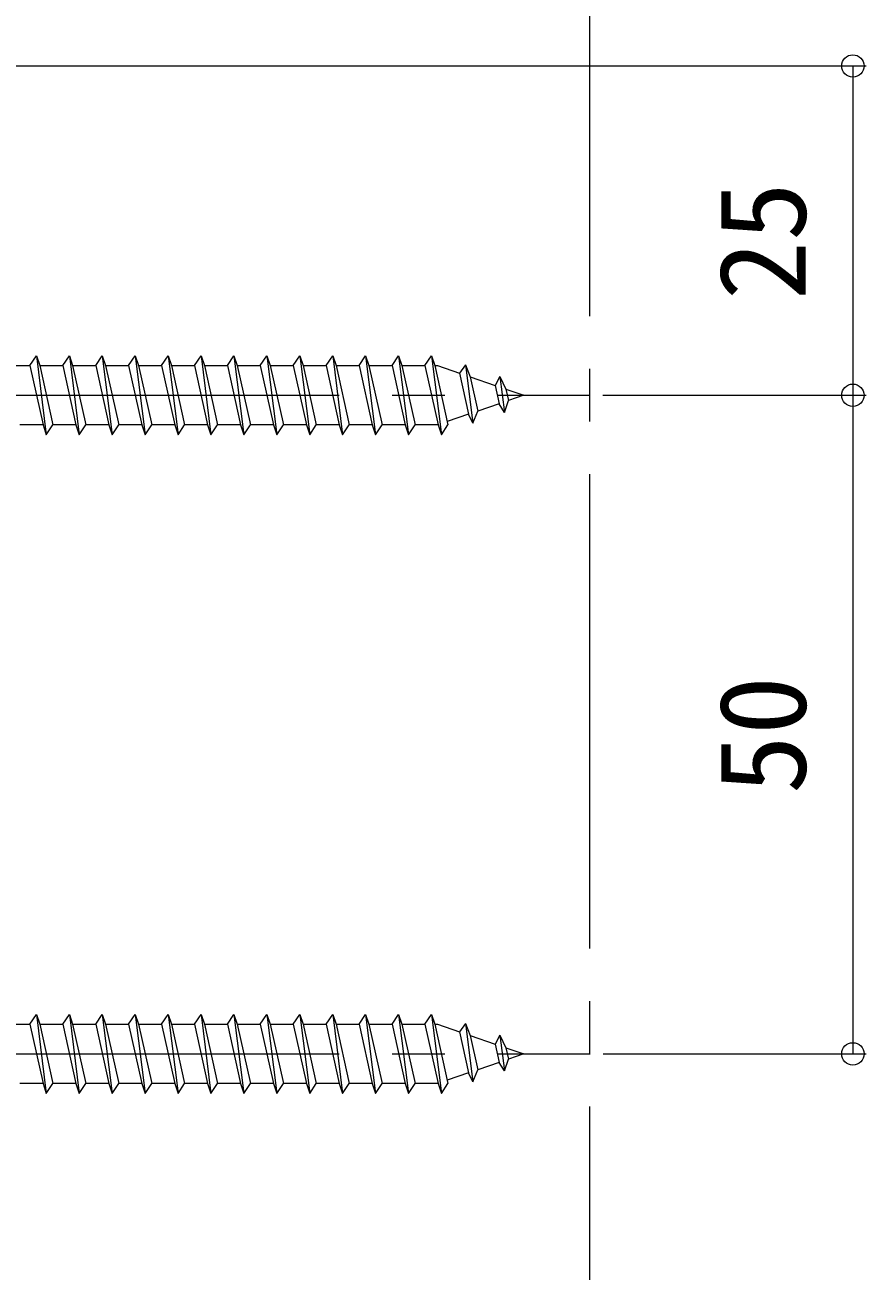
# Model space of a CAD drawing. Units: millimetres, scale not verified. Extents: x -693 to 693, y -1118 to 1123.
# Drawn here: x 423.6 to 487.5, y 600.9 to 695.5 of the extents above; entities that cross this region are included whole.
import ezdxf
from ezdxf.enums import TextEntityAlignment as Align

# ---------------------------------------------------------------- set-up
doc = ezdxf.new("R2010")
doc.units = ezdxf.units.MM
doc.header["$LTSCALE"] = 4
doc.linetypes.add('CHAIN2', pattern=[12, 9, -1, 1, -1])
for name, color, linetype, lineweight in [('0-2_YKK_ZWAK', 4, 'Continuous', 9), ('0-4_YKK_12', 2, 'Continuous', 9), ('0-5_YKK_13', 6, 'Continuous', 9)]:
    doc.layers.add(name, color=color, linetype=linetype, lineweight=lineweight)
doc.styles.add('ＭＳ ゴシック', font='')
doc.styles.get('ＭＳ ゴシック').set_extended_font_data('MS Gothic')

msp = doc.modelspace()

# ---------------------------------------------------------------- linework, layer by layer
at = {"layer": '0-2_YKK_ZWAK'}
for p, q in [((424.457, 670.412), (425.207, 664.412)), ((426.957, 670.412), (427.707, 664.412)), ((429.457, 670.412), (430.207, 664.412)), ((431.957, 670.412), (432.707, 664.412)), ((434.457, 670.412), (435.207, 664.412)), ((436.957, 670.412), (437.707, 664.412)), ((439.457, 670.412), (440.207, 664.412)), ((441.957, 670.412), (442.707, 664.412)), ((444.457, 670.412), (445.207, 664.412)), ((446.957, 670.412), (447.707, 664.412)), ((449.457, 670.412), (450.207, 664.412)), ((451.957, 670.412), (452.707, 664.412)), ((454.457, 670.412), (455.207, 664.412)), ((422.207, 669.662), (423.957, 669.662)), ((424.707, 669.662), (426.457, 669.662)), ((424.707, 669.662), (425.707, 665.162)), ((427.207, 669.662), (428.957, 669.662)), ((427.207, 669.662), (428.207, 665.162)), ((429.707, 669.662), (431.457, 669.662)), ((429.707, 669.662), (430.707, 665.162)), ((432.207, 669.662), (433.957, 669.662)), ((432.207, 669.662), (433.207, 665.162)), ((434.707, 669.662), (436.457, 669.662)), ((434.707, 669.662), (435.707, 665.162)), ((437.207, 669.662), (438.957, 669.662)), ((437.207, 669.662), (438.207, 665.162)), ((439.707, 669.662), (441.457, 669.662)), ((439.707, 669.662), (440.707, 665.162)), ((442.207, 669.662), (443.957, 669.662)), ((442.207, 669.662), (443.207, 665.162)), ((444.707, 669.662), (446.457, 669.662)), ((444.707, 669.662), (445.707, 665.162)), ((447.207, 669.662), (448.957, 669.662)), ((447.207, 669.662), (448.207, 665.162)), ((449.707, 669.662), (451.457, 669.662)), ((449.707, 669.662), (450.707, 665.162)), ((452.207, 669.662), (453.957, 669.662)), ((452.207, 669.662), (453.207, 665.162)), ((454.707, 669.662), (454.922, 669.662)), ((454.707, 669.662), (455.707, 665.162)), ((454.922, 669.662), (456.584, 669.09)), ((457.042, 669.725), (456.584, 669.09)), ((456.584, 669.09), (457.276, 665.973)), ((457.042, 669.725), (457.396, 668.81)), ((457.042, 669.725), (457.597, 665.29)), ((457.396, 668.81), (459.291, 668.158)), ((457.396, 668.81), (457.973, 666.213)), ((459.655, 668.826), (459.291, 668.158)), ((459.291, 668.158), (459.599, 666.772)), ((459.655, 668.826), (460.103, 667.878)), ((459.655, 668.826), (459.994, 666.115)), ((459.994, 666.115), (460.295, 667.012)), ((460.103, 667.878), (461.457, 667.412)), ((460.103, 667.878), (460.295, 667.012)), ((461.457, 667.412), (460.295, 667.012)), ((457.597, 665.29), (457.973, 666.213)), ((459.599, 666.772), (457.973, 666.213)), ((459.994, 666.115), (459.599, 666.772)), ((424.957, 665.162), (423.207, 665.162)), ((427.457, 665.162), (425.707, 665.162)), ((429.957, 665.162), (428.207, 665.162)), ((432.457, 665.162), (430.707, 665.162)), ((434.957, 665.162), (433.207, 665.162)), ((437.457, 665.162), (435.707, 665.162)), ((439.957, 665.162), (438.207, 665.162)), ((442.457, 665.162), (440.707, 665.162)), ((444.957, 665.162), (443.207, 665.162)), ((447.457, 665.162), (445.707, 665.162)), ((449.957, 665.162), (448.207, 665.162)), ((452.457, 665.162), (450.707, 665.162)), ((454.922, 665.162), (453.207, 665.162)), ((454.954, 665.173), (454.922, 665.162)), ((457.276, 665.973), (455.651, 665.413)), ((457.597, 665.29), (457.276, 665.973)), ((422.207, 619.662), (423.957, 619.662)), ((424.457, 620.412), (425.207, 614.412)), ((424.707, 619.662), (426.457, 619.662)), ((424.707, 619.662), (425.707, 615.162)), ((426.957, 620.412), (427.707, 614.412)), ((427.207, 619.662), (428.957, 619.662)), ((427.207, 619.662), (428.207, 615.162)), ((429.457, 620.412), (430.207, 614.412)), ((429.707, 619.662), (431.457, 619.662)), ((429.707, 619.662), (430.707, 615.162)), ((431.957, 620.412), (432.707, 614.412)), ((432.207, 619.662), (433.957, 619.662)), ((432.207, 619.662), (433.207, 615.162)), ((434.457, 620.412), (435.207, 614.412)), ((434.707, 619.662), (436.457, 619.662)), ((434.707, 619.662), (435.707, 615.162)), ((436.957, 620.412), (437.707, 614.412)), ((437.207, 619.662), (438.957, 619.662)), ((437.207, 619.662), (438.207, 615.162)), ((439.457, 620.412), (440.207, 614.412)), ((439.707, 619.662), (441.457, 619.662)), ((439.707, 619.662), (440.707, 615.162)), ((441.957, 620.412), (442.707, 614.412)), ((442.207, 619.662), (443.957, 619.662)), ((442.207, 619.662), (443.207, 615.162)), ((444.457, 620.412), (445.207, 614.412)), ((444.707, 619.662), (446.457, 619.662)), ((444.707, 619.662), (445.707, 615.162)), ((446.957, 620.412), (447.707, 614.412)), ((447.207, 619.662), (448.957, 619.662)), ((447.207, 619.662), (448.207, 615.162)), ((449.457, 620.412), (450.207, 614.412)), ((449.707, 619.662), (451.457, 619.662)), ((449.707, 619.662), (450.707, 615.162)), ((451.957, 620.412), (452.707, 614.412)), ((452.207, 619.662), (453.957, 619.662)), ((452.207, 619.662), (453.207, 615.162)), ((454.457, 620.412), (455.207, 614.412)), ((454.707, 619.662), (454.922, 619.662)), ((454.707, 619.662), (455.707, 615.162)), ((454.922, 619.662), (456.584, 619.09)), ((457.042, 619.725), (456.584, 619.09)), ((457.042, 619.725), (457.396, 618.81)), ((457.042, 619.725), (457.597, 615.29)), ((456.584, 619.09), (457.276, 615.973)), ((457.396, 618.81), (459.291, 618.158)), ((457.396, 618.81), (457.973, 616.213)), ((459.655, 618.826), (459.291, 618.158)), ((459.655, 618.826), (460.103, 617.878)), ((459.655, 618.826), (459.994, 616.115)), ((459.291, 618.158), (459.599, 616.772)), ((460.103, 617.878), (461.457, 617.412)), ((460.103, 617.878), (460.295, 617.012)), ((459.994, 616.115), (460.295, 617.012)), ((461.457, 617.412), (460.295, 617.012)), ((457.276, 615.973), (455.651, 615.413)), ((457.597, 615.29), (457.276, 615.973)), ((457.597, 615.29), (457.973, 616.213)), ((459.599, 616.772), (457.973, 616.213)), ((459.994, 616.115), (459.599, 616.772)), ((424.957, 615.162), (423.207, 615.162)), ((427.457, 615.162), (425.707, 615.162)), ((429.957, 615.162), (428.207, 615.162)), ((432.457, 615.162), (430.707, 615.162)), ((434.957, 615.162), (433.207, 615.162)), ((437.457, 615.162), (435.707, 615.162)), ((439.957, 615.162), (438.207, 615.162)), ((442.457, 615.162), (440.707, 615.162)), ((444.957, 615.162), (443.207, 615.162)), ((447.457, 615.162), (445.707, 615.162)), ((449.957, 615.162), (448.207, 615.162)), ((452.457, 615.162), (450.707, 615.162)), ((454.922, 615.162), (453.207, 615.162)), ((454.954, 615.173), (454.922, 615.162))]:
    msp.add_line(p, q, dxfattribs=at)
for points in [[(423.957, 669.662), (424.457, 670.412), (424.707, 669.662)], [(426.457, 669.662), (426.957, 670.412), (427.207, 669.662)], [(428.957, 669.662), (429.457, 670.412), (429.707, 669.662)], [(431.457, 669.662), (431.957, 670.412), (432.207, 669.662)], [(433.957, 669.662), (434.457, 670.412), (434.707, 669.662)], [(436.457, 669.662), (436.957, 670.412), (437.207, 669.662)], [(438.957, 669.662), (439.457, 670.412), (439.707, 669.662)], [(441.457, 669.662), (441.957, 670.412), (442.207, 669.662)], [(443.957, 669.662), (444.457, 670.412), (444.707, 669.662)], [(446.457, 669.662), (446.957, 670.412), (447.207, 669.662)], [(448.957, 669.662), (449.457, 670.412), (449.707, 669.662)], [(451.457, 669.662), (451.957, 670.412), (452.207, 669.662)], [(453.957, 669.662), (454.457, 670.412), (454.707, 669.662)], [(423.957, 669.662), (424.957, 665.162), (425.207, 664.412), (425.707, 665.162)], [(426.457, 669.662), (427.457, 665.162), (427.707, 664.412), (428.207, 665.162)], [(428.957, 669.662), (429.957, 665.162), (430.207, 664.412), (430.707, 665.162)], [(431.457, 669.662), (432.457, 665.162), (432.707, 664.412), (433.207, 665.162)], [(433.957, 669.662), (434.957, 665.162), (435.207, 664.412), (435.707, 665.162)], [(436.457, 669.662), (437.457, 665.162), (437.707, 664.412), (438.207, 665.162)], [(438.957, 669.662), (439.957, 665.162), (440.207, 664.412), (440.707, 665.162)], [(441.457, 669.662), (442.457, 665.162), (442.707, 664.412), (443.207, 665.162)], [(443.957, 669.662), (444.957, 665.162), (445.207, 664.412), (445.707, 665.162)], [(446.457, 669.662), (447.457, 665.162), (447.707, 664.412), (448.207, 665.162)], [(448.957, 669.662), (449.957, 665.162), (450.207, 664.412), (450.707, 665.162)], [(451.457, 669.662), (452.457, 665.162), (452.707, 664.412), (453.207, 665.162)], [(453.957, 669.662), (454.957, 665.162), (455.207, 664.412), (455.707, 665.162)], [(423.957, 619.662), (424.457, 620.412), (424.707, 619.662)], [(423.957, 619.662), (424.957, 615.162), (425.207, 614.412), (425.707, 615.162)], [(426.457, 619.662), (426.957, 620.412), (427.207, 619.662)], [(426.457, 619.662), (427.457, 615.162), (427.707, 614.412), (428.207, 615.162)], [(428.957, 619.662), (429.457, 620.412), (429.707, 619.662)], [(428.957, 619.662), (429.957, 615.162), (430.207, 614.412), (430.707, 615.162)], [(431.457, 619.662), (431.957, 620.412), (432.207, 619.662)], [(431.457, 619.662), (432.457, 615.162), (432.707, 614.412), (433.207, 615.162)], [(433.957, 619.662), (434.457, 620.412), (434.707, 619.662)], [(433.957, 619.662), (434.957, 615.162), (435.207, 614.412), (435.707, 615.162)], [(436.457, 619.662), (436.957, 620.412), (437.207, 619.662)], [(436.457, 619.662), (437.457, 615.162), (437.707, 614.412), (438.207, 615.162)], [(438.957, 619.662), (439.457, 620.412), (439.707, 619.662)], [(438.957, 619.662), (439.957, 615.162), (440.207, 614.412), (440.707, 615.162)], [(441.457, 619.662), (441.957, 620.412), (442.207, 619.662)], [(441.457, 619.662), (442.457, 615.162), (442.707, 614.412), (443.207, 615.162)], [(443.957, 619.662), (444.457, 620.412), (444.707, 619.662)], [(443.957, 619.662), (444.957, 615.162), (445.207, 614.412), (445.707, 615.162)], [(446.457, 619.662), (446.957, 620.412), (447.207, 619.662)], [(446.457, 619.662), (447.457, 615.162), (447.707, 614.412), (448.207, 615.162)], [(448.957, 619.662), (449.457, 620.412), (449.707, 619.662)], [(448.957, 619.662), (449.957, 615.162), (450.207, 614.412), (450.707, 615.162)], [(451.457, 619.662), (451.957, 620.412), (452.207, 619.662)], [(451.457, 619.662), (452.457, 615.162), (452.707, 614.412), (453.207, 615.162)], [(453.957, 619.662), (454.457, 620.412), (454.707, 619.662)], [(453.957, 619.662), (454.957, 615.162), (455.207, 614.412), (455.707, 615.162)]]:
    msp.add_lwpolyline(points, dxfattribs=at)
at = {"layer": '0-4_YKK_12', "linetype": 'CHAIN2'}
for p, q in [((466.457, 757.412), (466.457, -87.588)), ((363.457, 667.412), (466.496, 667.412)), ((363.457, 617.412), (466.496, 617.412))]:
    msp.add_line(p, q, dxfattribs=at)
at = {"layer": '0-5_YKK_13'}
for p, q in [((373.457, 692.412), (487.457, 692.412)), ((486.457, 692.412), (486.457, 667.412)), ((467.457, 667.412), (487.457, 667.412)), ((467.496, 667.412), (487.457, 667.412)), ((486.457, 667.412), (486.457, 617.412)), ((467.496, 617.412), (487.457, 617.412))]:
    msp.add_line(p, q, dxfattribs=at)
for centre in [(486.457, 692.412), (486.457, 667.412), (486.457, 667.412), (486.457, 617.412)]:
    msp.add_circle(centre, 0.85, dxfattribs=at)

# ---------------------------------------------------------------- texts
at = {"layer": '0-5_YKK_13', "style": 'ＭＳ ゴシック'}
for s, p in [('25', (484.857, 674.632)), ('50', (484.857, 637.132))]:
    msp.add_text(s, height=6.598, rotation=90, dxfattribs=at).set_placement(p, align=Align.BOTTOM_LEFT)

doc.saveas('drawing.dxf')
